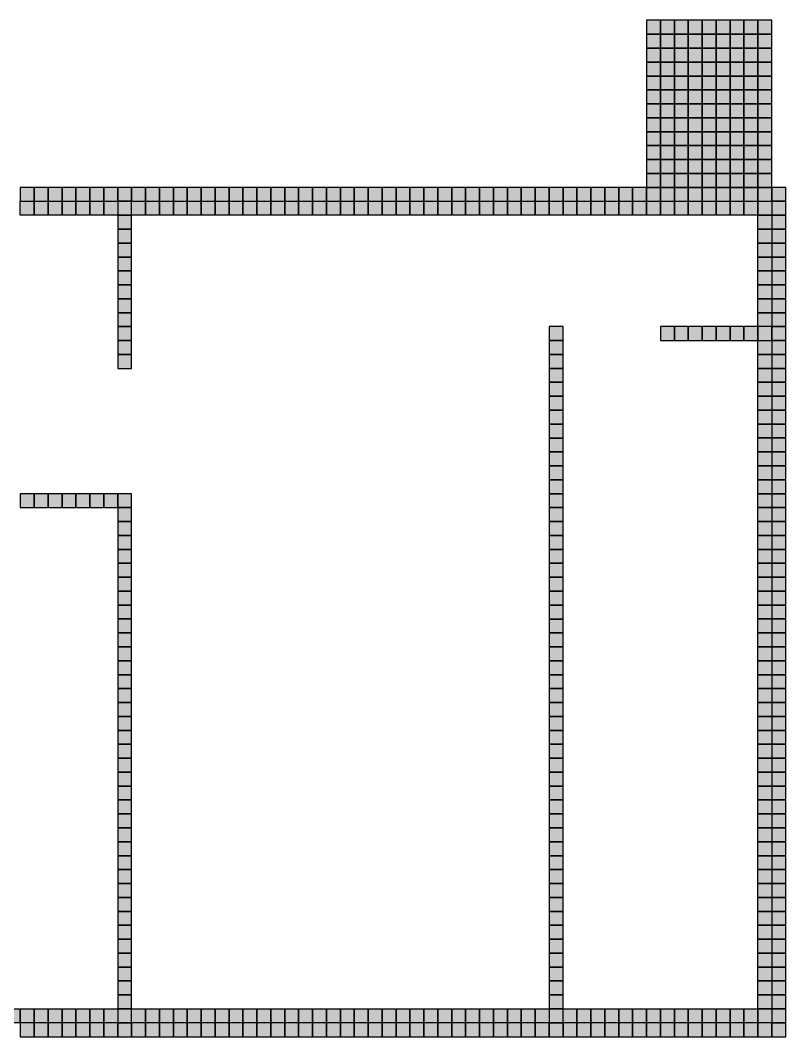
# Model space of a CAD drawing. Header units: inches. Extents: x -0.3 to 11.9, y 0.3 to 7.6.
# Drawn here: x 6.4 to 11.9, y 0.33 to 7.63 of the extents above; entities that cross this region are included whole.
import ezdxf

# ---------------------------------------------------------------- set-up
doc = ezdxf.new("R2010")
doc.units = ezdxf.units.IN
doc.header["$MEASUREMENT"] = 0
doc.layers.add('GRILLA PIXEL', color=7, linetype='Continuous')

# ---------------------------------------------------------------- blocks, each defined once
blk = doc.blocks.new('0-203-204-205-Ventana principal')
at = {"layer": 'GRILLA PIXEL', "true_color": 0xcbcccd}
h = blk.add_hatch(color=254, dxfattribs=at)
h.dxf.hatch_style = 1
h.paths.add_polyline_path([(0, 0), (-0.1, 0), (-0.1, -0.1), (0, -0.1)])
blk.add_lwpolyline([(-0.1, 0), (-0.1, -0.1), (0, -0.1), (0, 0)], close=True)
blk = doc.blocks.new('0-255-255-31-Muro alto')
at = {"layer": 'GRILLA PIXEL', "true_color": 0xffff1f}
h = blk.add_hatch(color=2, dxfattribs=at)
h.dxf.hatch_style = 1
h.paths.add_polyline_path([(0, 0), (-0.1, 0), (-0.1, -0.1), (0, -0.1)])
blk.add_lwpolyline([(-0.1, 0), (-0.1, -0.1), (0, -0.1), (0, 0)], close=True)
blk = doc.blocks.new('0-5-68-255-Muro inicio conexion')
at = {"layer": 'GRILLA PIXEL', "true_color": 0x0544ff}
h = blk.add_hatch(color=160, dxfattribs=at)
h.dxf.hatch_style = 1
h.paths.add_polyline_path([(0, 0), (-0.1, 0), (-0.1, -0.1), (0, -0.1)])
blk.add_lwpolyline([(-0.1, 0), (-0.1, -0.1), (0, -0.1), (0, 0)], close=True)
blk = doc.blocks.new('0-63-149-253-Muro fichas extremo')
at = {"layer": 'GRILLA PIXEL', "true_color": 0x3f95fd}
h = blk.add_hatch(color=153, dxfattribs=at)
h.dxf.hatch_style = 1
h.paths.add_polyline_path([(0, 0), (-0.1, 0), (-0.1, -0.1), (0, -0.1)])
blk.add_lwpolyline([(-0.1, 0), (-0.1, -0.1), (0, -0.1), (0, 0)], close=True)
blk = doc.blocks.new('1-125-217-63-auxiliar  ingresos')
at = {"layer": 'GRILLA PIXEL', "true_color": 0x7dd93f}
h = blk.add_hatch(color=83, dxfattribs=at)
h.dxf.hatch_style = 1
h.paths.add_polyline_path([(0, 0), (-0.1, 0), (-0.1, -0.1), (0, -0.1)])
blk.add_lwpolyline([(-0.1, 0), (-0.1, -0.1), (0, -0.1), (0, 0)], close=True)
blk = doc.blocks.new('0-255-31-255-Puerta ingreso')
at = {"layer": 'GRILLA PIXEL', "true_color": 0xff1fff}
h = blk.add_hatch(color=6, dxfattribs=at)
h.dxf.hatch_style = 1
h.paths.add_polyline_path([(0, 0), (-0.1, 0), (-0.1, -0.1), (0, -0.1)])
blk.add_lwpolyline([(-0.1, 0), (-0.1, -0.1), (0, -0.1), (0, 0)], close=True)
blk = doc.blocks.new('0-242-113-114-Ventana servicio')
at = {"layer": 'GRILLA PIXEL', "true_color": 0xf27172}
h = blk.add_hatch(color=11, dxfattribs=at)
h.dxf.hatch_style = 1
h.paths.add_polyline_path([(0, 0), (-0.1, 0), (-0.1, -0.1), (0, -0.1)])
blk.add_lwpolyline([(-0.1, 0), (-0.1, -0.1), (0, -0.1), (0, 0)], close=True)
blk = doc.blocks.new('1-99-100-102-auxiliar lado interno')
at = {"lineweight": 70, "true_color": 0x636466}
h = blk.add_hatch(color=251, dxfattribs=at)
h.dxf.hatch_style = 1
h.paths.add_polyline_path([(-0.1, -0.1), (-0.1, 0), (0, 0), (0, -0.1)])
blk.add_lwpolyline([(0, 0), (0, -0.1), (-0.1, -0.1), (-0.1, 0)], close=True)
blk = doc.blocks.new('pixel extremo ventana')
h = blk.add_hatch(color=136)
h.dxf.hatch_style = 1
h.paths.add_polyline_path([(0, 0), (-0.1, 0), (-0.1, -0.1), (0, -0.1)])
blk.add_lwpolyline([(-0.1, 0), (-0.1, -0.1), (0, -0.1), (0, 0)], close=True)

msp = doc.modelspace()

# ---------------------------------------------------------------- block references
for name, p in [('1-125-217-63-auxiliar  ingresos', (11.0007, 7.6305)), ('1-125-217-63-auxiliar  ingresos', (11.1007, 7.6305)), ('1-125-217-63-auxiliar  ingresos', (11.2007, 7.6305)), ('1-125-217-63-auxiliar  ingresos', (11.3007, 7.6305)), ('1-125-217-63-auxiliar  ingresos', (11.4007, 7.6305)), ('1-125-217-63-auxiliar  ingresos', (11.5007, 7.6305)), ('1-125-217-63-auxiliar  ingresos', (11.6007, 7.6305)), ('1-125-217-63-auxiliar  ingresos', (11.7007, 7.6305)), ('1-125-217-63-auxiliar  ingresos', (11.8007, 7.6305)), ('1-125-217-63-auxiliar  ingresos', (11.0007, 7.5305)), ('1-125-217-63-auxiliar  ingresos', (11.1007, 7.5305)), ('1-125-217-63-auxiliar  ingresos', (11.2007, 7.5305)), ('1-125-217-63-auxiliar  ingresos', (11.3007, 7.5305)), ('1-125-217-63-auxiliar  ingresos', (11.4007, 7.5305)), ('1-125-217-63-auxiliar  ingresos', (11.5007, 7.5305)), ('1-125-217-63-auxiliar  ingresos', (11.6007, 7.5305)), ('1-125-217-63-auxiliar  ingresos', (11.7007, 7.5305)), ('1-125-217-63-auxiliar  ingresos', (11.8007, 7.5305)), ('1-125-217-63-auxiliar  ingresos', (11.0007, 7.4305)), ('1-125-217-63-auxiliar  ingresos', (11.1007, 7.4305)), ('1-125-217-63-auxiliar  ingresos', (11.2007, 7.4305)), ('1-125-217-63-auxiliar  ingresos', (11.3007, 7.4305)), ('1-125-217-63-auxiliar  ingresos', (11.4007, 7.4305)), ('1-125-217-63-auxiliar  ingresos', (11.5007, 7.4305)), ('1-125-217-63-auxiliar  ingresos', (11.6007, 7.4305)), ('1-125-217-63-auxiliar  ingresos', (11.7007, 7.4305)), ('1-125-217-63-auxiliar  ingresos', (11.8007, 7.4305)), ('1-125-217-63-auxiliar  ingresos', (11.0007, 7.3305)), ('1-125-217-63-auxiliar  ingresos', (11.1007, 7.3305)), ('1-125-217-63-auxiliar  ingresos', (11.2007, 7.3305)), ('1-125-217-63-auxiliar  ingresos', (11.3007, 7.3305)), ('1-125-217-63-auxiliar  ingresos', (11.4007, 7.3305)), ('1-125-217-63-auxiliar  ingresos', (11.5007, 7.3305)), ('1-125-217-63-auxiliar  ingresos', (11.6007, 7.3305)), ('1-125-217-63-auxiliar  ingresos', (11.7007, 7.3305)), ('1-125-217-63-auxiliar  ingresos', (11.8007, 7.3305)), ('1-125-217-63-auxiliar  ingresos', (11.0007, 7.2305)), ('1-125-217-63-auxiliar  ingresos', (11.1007, 7.2305)), ('1-125-217-63-auxiliar  ingresos', (11.2007, 7.2305)), ('1-125-217-63-auxiliar  ingresos', (11.3007, 7.2305)), ('1-125-217-63-auxiliar  ingresos', (11.4007, 7.2305)), ('1-125-217-63-auxiliar  ingresos', (11.5007, 7.2305)), ('1-125-217-63-auxiliar  ingresos', (11.6007, 7.2305)), ('1-125-217-63-auxiliar  ingresos', (11.7007, 7.2305)), ('1-125-217-63-auxiliar  ingresos', (11.8007, 7.2305)), ('1-125-217-63-auxiliar  ingresos', (11.0007, 7.1305)), ('1-125-217-63-auxiliar  ingresos', (11.1007, 7.1305)), ('1-125-217-63-auxiliar  ingresos', (11.2007, 7.1305)), ('1-125-217-63-auxiliar  ingresos', (11.3007, 7.1305)), ('1-125-217-63-auxiliar  ingresos', (11.4007, 7.1305)), ('1-125-217-63-auxiliar  ingresos', (11.5007, 7.1305)), ('1-125-217-63-auxiliar  ingresos', (11.6007, 7.1305)), ('1-125-217-63-auxiliar  ingresos', (11.7007, 7.1305)), ('1-125-217-63-auxiliar  ingresos', (11.8007, 7.1305)), ('1-125-217-63-auxiliar  ingresos', (11.0007, 7.0305)), ('1-125-217-63-auxiliar  ingresos', (11.1007, 7.0305)), ('1-125-217-63-auxiliar  ingresos', (11.2007, 7.0305)), ('1-125-217-63-auxiliar  ingresos', (11.3007, 7.0305)), ('1-125-217-63-auxiliar  ingresos', (11.4007, 7.0305)), ('1-125-217-63-auxiliar  ingresos', (11.5007, 7.0305)), ('1-125-217-63-auxiliar  ingresos', (11.6007, 7.0305)), ('1-125-217-63-auxiliar  ingresos', (11.7007, 7.0305)), ('1-125-217-63-auxiliar  ingresos', (11.8007, 7.0305)), ('1-125-217-63-auxiliar  ingresos', (11.0007, 6.9305)), ('1-125-217-63-auxiliar  ingresos', (11.1007, 6.9305)), ('1-125-217-63-auxiliar  ingresos', (11.2007, 6.9305)), ('1-125-217-63-auxiliar  ingresos', (11.3007, 6.9305)), ('1-125-217-63-auxiliar  ingresos', (11.4007, 6.9305)), ('1-125-217-63-auxiliar  ingresos', (11.5007, 6.9305)), ('1-125-217-63-auxiliar  ingresos', (11.6007, 6.9305)), ('1-125-217-63-auxiliar  ingresos', (11.7007, 6.9305)), ('1-125-217-63-auxiliar  ingresos', (11.8007, 6.9305)), ('1-125-217-63-auxiliar  ingresos', (11.0007, 6.8305)), ('1-125-217-63-auxiliar  ingresos', (11.1007, 6.8305)), ('1-125-217-63-auxiliar  ingresos', (11.2007, 6.8305)), ('1-125-217-63-auxiliar  ingresos', (11.3007, 6.8305)), ('1-125-217-63-auxiliar  ingresos', (11.4007, 6.8305)), ('1-125-217-63-auxiliar  ingresos', (11.5007, 6.8305)), ('1-125-217-63-auxiliar  ingresos', (11.6007, 6.8305)), ('1-125-217-63-auxiliar  ingresos', (11.7007, 6.8305)), ('1-125-217-63-auxiliar  ingresos', (11.8007, 6.8305)), ('1-125-217-63-auxiliar  ingresos', (11.0007, 6.7305)), ('1-125-217-63-auxiliar  ingresos', (11.1007, 6.7305)), ('1-125-217-63-auxiliar  ingresos', (11.2007, 6.7305)), ('1-125-217-63-auxiliar  ingresos', (11.3007, 6.7305)), ('1-125-217-63-auxiliar  ingresos', (11.4007, 6.7305)), ('1-125-217-63-auxiliar  ingresos', (11.5007, 6.7305)), ('1-125-217-63-auxiliar  ingresos', (11.6007, 6.7305)), ('1-125-217-63-auxiliar  ingresos', (11.7007, 6.7305)), ('1-125-217-63-auxiliar  ingresos', (11.8007, 6.7305)), ('1-125-217-63-auxiliar  ingresos', (11.0007, 6.6305)), ('1-125-217-63-auxiliar  ingresos', (11.1007, 6.6305)), ('1-125-217-63-auxiliar  ingresos', (11.2007, 6.6305)), ('1-125-217-63-auxiliar  ingresos', (11.3007, 6.6305)), ('1-125-217-63-auxiliar  ingresos', (11.4007, 6.6305)), ('1-125-217-63-auxiliar  ingresos', (11.5007, 6.6305)), ('1-125-217-63-auxiliar  ingresos', (11.6007, 6.6305)), ('1-125-217-63-auxiliar  ingresos', (11.7007, 6.6305)), ('1-125-217-63-auxiliar  ingresos', (11.8007, 6.6305)), ('1-125-217-63-auxiliar  ingresos', (11.0007, 6.5305)), ('1-125-217-63-auxiliar  ingresos', (11.1007, 6.5305)), ('1-125-217-63-auxiliar  ingresos', (11.2007, 6.5305)), ('1-125-217-63-auxiliar  ingresos', (11.3007, 6.5305)), ('1-125-217-63-auxiliar  ingresos', (11.4007, 6.5305)), ('1-125-217-63-auxiliar  ingresos', (11.5007, 6.5305)), ('1-125-217-63-auxiliar  ingresos', (11.6007, 6.5305)), ('1-125-217-63-auxiliar  ingresos', (11.7007, 6.5305)), ('1-125-217-63-auxiliar  ingresos', (11.8007, 6.5305)), ('0-255-255-31-Muro alto', (6.5007, 6.4305)), ('0-255-255-31-Muro alto', (6.6007, 6.4305)), ('0-255-255-31-Muro alto', (6.7007, 6.4305)), ('0-255-255-31-Muro alto', (6.8007, 6.4305)), ('0-255-255-31-Muro alto', (6.9007, 6.4305)), ('0-255-255-31-Muro alto', (7.0007, 6.4305)), ('0-255-255-31-Muro alto', (7.1007, 6.4305)), ('0-255-255-31-Muro alto', (7.2007, 6.4305)), ('0-255-255-31-Muro alto', (7.3007, 6.4305)), ('0-255-255-31-Muro alto', (7.4007, 6.4305)), ('0-255-255-31-Muro alto', (7.5007, 6.4305)), ('0-255-255-31-Muro alto', (7.6007, 6.4305)), ('0-255-255-31-Muro alto', (7.7007, 6.4305)), ('0-255-255-31-Muro alto', (7.8007, 6.4305)), ('0-255-255-31-Muro alto', (7.9007, 6.4305)), ('0-255-255-31-Muro alto', (8.0007, 6.4305)), ('0-255-255-31-Muro alto', (8.1007, 6.4305)), ('0-255-255-31-Muro alto', (8.2007, 6.4305)), ('0-255-255-31-Muro alto', (8.3007, 6.4305)), ('0-255-255-31-Muro alto', (8.4007, 6.4305)), ('0-255-255-31-Muro alto', (8.5007, 6.4305)), ('0-255-255-31-Muro alto', (8.6007, 6.4305)), ('0-255-255-31-Muro alto', (8.7007, 6.4305)), ('0-255-255-31-Muro alto', (8.8007, 6.4305)), ('0-255-255-31-Muro alto', (8.9007, 6.4305)), ('0-255-255-31-Muro alto', (9.0007, 6.4305)), ('0-255-255-31-Muro alto', (9.1007, 6.4305)), ('0-255-255-31-Muro alto', (9.2007, 6.4305)), ('0-255-255-31-Muro alto', (9.3007, 6.4305)), ('0-255-255-31-Muro alto', (9.4007, 6.4305)), ('0-255-255-31-Muro alto', (9.5007, 6.4305)), ('0-255-255-31-Muro alto', (9.6007, 6.4305)), ('0-255-255-31-Muro alto', (9.7007, 6.4305)), ('0-255-255-31-Muro alto', (9.8007, 6.4305)), ('0-255-255-31-Muro alto', (9.9007, 6.4305)), ('0-255-255-31-Muro alto', (10.0007, 6.4305)), ('0-255-255-31-Muro alto', (10.1007, 6.4305)), ('0-255-255-31-Muro alto', (10.2007, 6.4305)), ('0-255-255-31-Muro alto', (10.3007, 6.4305)), ('0-255-255-31-Muro alto', (10.4007, 6.4305)), ('0-255-255-31-Muro alto', (10.5007, 6.4305)), ('0-255-255-31-Muro alto', (10.6007, 6.4305)), ('0-255-255-31-Muro alto', (10.7007, 6.4305)), ('0-255-255-31-Muro alto', (10.8007, 6.4305)), ('0-255-255-31-Muro alto', (10.9007, 6.4305)), ('0-255-31-255-Puerta ingreso', (11.0007, 6.4305)), ('0-255-31-255-Puerta ingreso', (11.1007, 6.4305)), ('0-255-31-255-Puerta ingreso', (11.2007, 6.4305)), ('0-255-31-255-Puerta ingreso', (11.3007, 6.4305)), ('0-255-31-255-Puerta ingreso', (11.4007, 6.4305)), ('0-255-31-255-Puerta ingreso', (11.5007, 6.4305)), ('0-255-31-255-Puerta ingreso', (11.6007, 6.4305)), ('0-255-31-255-Puerta ingreso', (11.7007, 6.4305)), ('0-255-31-255-Puerta ingreso', (11.8007, 6.4305)), ('0-5-68-255-Muro inicio conexion', (11.9007, 6.4305)), ('1-99-100-102-auxiliar lado interno', (6.5007, 6.3305)), ('1-99-100-102-auxiliar lado interno', (6.6007, 6.3305)), ('1-99-100-102-auxiliar lado interno', (6.7007, 6.3305)), ('1-99-100-102-auxiliar lado interno', (6.8007, 6.3305)), ('1-99-100-102-auxiliar lado interno', (6.9007, 6.3305)), ('1-99-100-102-auxiliar lado interno', (7.0007, 6.3305)), ('1-99-100-102-auxiliar lado interno', (7.1007, 6.3305)), ('0-255-255-31-Muro alto', (7.2007, 6.3305)), ('1-99-100-102-auxiliar lado interno', (7.3007, 6.3305)), ('1-99-100-102-auxiliar lado interno', (7.4007, 6.3305)), ('1-99-100-102-auxiliar lado interno', (7.5007, 6.3305)), ('1-99-100-102-auxiliar lado interno', (7.6007, 6.3305)), ('1-99-100-102-auxiliar lado interno', (7.7007, 6.3305)), ('1-99-100-102-auxiliar lado interno', (7.8007, 6.3305)), ('1-99-100-102-auxiliar lado interno', (7.9007, 6.3305)), ('1-99-100-102-auxiliar lado interno', (8.0007, 6.3305)), ('1-99-100-102-auxiliar lado interno', (8.1007, 6.3305)), ('1-99-100-102-auxiliar lado interno', (8.2007, 6.3305)), ('1-99-100-102-auxiliar lado interno', (8.3007, 6.3305)), ('1-99-100-102-auxiliar lado interno', (8.4007, 6.3305)), ('1-99-100-102-auxiliar lado interno', (8.5007, 6.3305)), ('1-99-100-102-auxiliar lado interno', (8.6007, 6.3305)), ('1-99-100-102-auxiliar lado interno', (8.7007, 6.3305)), ('1-99-100-102-auxiliar lado interno', (8.8007, 6.3305)), ('1-99-100-102-auxiliar lado interno', (8.9007, 6.3305)), ('1-99-100-102-auxiliar lado interno', (9.0007, 6.3305)), ('1-99-100-102-auxiliar lado interno', (9.1007, 6.3305)), ('1-99-100-102-auxiliar lado interno', (9.2007, 6.3305)), ('1-99-100-102-auxiliar lado interno', (9.3007, 6.3305)), ('1-99-100-102-auxiliar lado interno', (9.4007, 6.3305)), ('1-99-100-102-auxiliar lado interno', (9.5007, 6.3305)), ('1-99-100-102-auxiliar lado interno', (9.6007, 6.3305)), ('1-99-100-102-auxiliar lado interno', (9.7007, 6.3305)), ('1-99-100-102-auxiliar lado interno', (9.8007, 6.3305)), ('1-99-100-102-auxiliar lado interno', (9.9007, 6.3305)), ('1-99-100-102-auxiliar lado interno', (10.0007, 6.3305)), ('1-99-100-102-auxiliar lado interno', (10.1007, 6.3305)), ('1-99-100-102-auxiliar lado interno', (10.2007, 6.3305)), ('1-99-100-102-auxiliar lado interno', (10.3007, 6.3305)), ('1-99-100-102-auxiliar lado interno', (10.4007, 6.3305)), ('1-99-100-102-auxiliar lado interno', (10.5007, 6.3305)), ('1-99-100-102-auxiliar lado interno', (10.6007, 6.3305)), ('1-99-100-102-auxiliar lado interno', (10.7007, 6.3305)), ('1-99-100-102-auxiliar lado interno', (10.8007, 6.3305)), ('1-99-100-102-auxiliar lado interno', (10.9007, 6.3305)), ('1-99-100-102-auxiliar lado interno', (11.0007, 6.3305)), ('1-99-100-102-auxiliar lado interno', (11.1007, 6.3305)), ('1-99-100-102-auxiliar lado interno', (11.2007, 6.3305)), ('1-99-100-102-auxiliar lado interno', (11.3007, 6.3305)), ('1-99-100-102-auxiliar lado interno', (11.4007, 6.3305)), ('1-99-100-102-auxiliar lado interno', (11.5007, 6.3305)), ('1-99-100-102-auxiliar lado interno', (11.6007, 6.3305)), ('1-99-100-102-auxiliar lado interno', (11.7007, 6.3305)), ('1-99-100-102-auxiliar lado interno', (11.8007, 6.3305)), ('0-5-68-255-Muro inicio conexion', (11.9007, 6.3305)), ('0-255-255-31-Muro alto', (7.2007, 6.2305)), ('1-99-100-102-auxiliar lado interno', (11.8006, 6.2306)), ('0-63-149-253-Muro fichas extremo', (11.9007, 6.2305)), ('0-255-255-31-Muro alto', (7.2007, 6.1305)), ('1-99-100-102-auxiliar lado interno', (11.8006, 6.1306)), ('0-255-255-31-Muro alto', (11.9007, 6.1305)), ('0-255-255-31-Muro alto', (7.2007, 6.0305)), ('1-99-100-102-auxiliar lado interno', (11.8006, 6.0306)), ('0-255-255-31-Muro alto', (11.9007, 6.0305)), ('0-255-255-31-Muro alto', (7.2007, 5.9305)), ('1-99-100-102-auxiliar lado interno', (11.8006, 5.9306)), ('0-255-255-31-Muro alto', (11.9007, 5.9305)), ('0-255-255-31-Muro alto', (7.2007, 5.8305)), ('1-99-100-102-auxiliar lado interno', (11.8006, 5.8306)), ('0-255-255-31-Muro alto', (11.9007, 5.8305)), ('0-255-255-31-Muro alto', (7.2007, 5.7305)), ('1-99-100-102-auxiliar lado interno', (11.8007, 5.7306)), ('0-255-255-31-Muro alto', (11.9007, 5.7305)), ('0-255-255-31-Muro alto', (7.2007, 5.6305)), ('1-99-100-102-auxiliar lado interno', (11.8007, 5.6306)), ('0-255-255-31-Muro alto', (11.9007, 5.6305)), ('0-255-255-31-Muro alto', (7.2007, 5.5305)), ('1-99-100-102-auxiliar lado interno', (11.8007, 5.5306)), ('0-255-255-31-Muro alto', (11.9007, 5.5306)), ('0-255-255-31-Muro alto', (7.2007, 5.4305)), ('0-255-255-31-Muro alto', (10.3007, 5.4305)), ('0-255-255-31-Muro alto', (11.1007, 5.4305)), ('0-255-255-31-Muro alto', (11.2007, 5.4305)), ('0-255-255-31-Muro alto', (11.3007, 5.4305)), ('0-255-255-31-Muro alto', (11.4007, 5.4305)), ('0-255-255-31-Muro alto', (11.5007, 5.4305)), ('0-255-255-31-Muro alto', (11.6007, 5.4305)), ('0-255-255-31-Muro alto', (11.7007, 5.4305)), ('0-255-255-31-Muro alto', (11.8007, 5.4305)), ('0-255-255-31-Muro alto', (11.9007, 5.4306)), ('0-255-255-31-Muro alto', (7.2007, 5.3305)), ('0-255-255-31-Muro alto', (10.3007, 5.3305)), ('1-99-100-102-auxiliar lado interno', (11.8006, 5.3306)), ('0-255-255-31-Muro alto', (11.9007, 5.3306)), ('0-255-255-31-Muro alto', (7.2007, 5.2305)), ('0-255-255-31-Muro alto', (10.3007, 5.2305)), ('1-99-100-102-auxiliar lado interno', (11.8006, 5.2306)), ('0-255-255-31-Muro alto', (11.9007, 5.2306)), ('0-255-255-31-Muro alto', (10.3007, 5.1305)), ('1-99-100-102-auxiliar lado interno', (11.8006, 5.1306)), ('0-255-255-31-Muro alto', (11.9007, 5.1306)), ('0-255-255-31-Muro alto', (10.3007, 5.0305)), ('1-99-100-102-auxiliar lado interno', (11.8006, 5.0306)), ('0-255-255-31-Muro alto', (11.9007, 5.0306)), ('0-255-255-31-Muro alto', (10.3007, 4.9305)), ('1-99-100-102-auxiliar lado interno', (11.8006, 4.9306)), ('0-255-255-31-Muro alto', (11.9007, 4.9306)), ('0-255-255-31-Muro alto', (10.3007, 4.8305)), ('1-99-100-102-auxiliar lado interno', (11.8006, 4.8306)), ('0-255-255-31-Muro alto', (11.9007, 4.8306)), ('0-255-255-31-Muro alto', (10.3007, 4.7305)), ('1-99-100-102-auxiliar lado interno', (11.8007, 4.7306)), ('0-255-255-31-Muro alto', (11.9007, 4.7306)), ('0-255-255-31-Muro alto', (10.3007, 4.6305)), ('1-99-100-102-auxiliar lado interno', (11.8007, 4.6306)), ('0-255-255-31-Muro alto', (11.9007, 4.6306)), ('0-255-255-31-Muro alto', (10.3007, 4.5305)), ('1-99-100-102-auxiliar lado interno', (11.8007, 4.5306)), ('0-255-255-31-Muro alto', (11.9007, 4.5306)), ('0-255-255-31-Muro alto', (10.3007, 4.4305)), ('1-99-100-102-auxiliar lado interno', (11.8007, 4.4306)), ('0-255-255-31-Muro alto', (11.9007, 4.4306)), ('0-255-255-31-Muro alto', (10.3007, 4.3305)), ('1-99-100-102-auxiliar lado interno', (11.8007, 4.3306)), ('0-255-255-31-Muro alto', (11.9007, 4.3306)), ('0-255-255-31-Muro alto', (6.5007, 4.2306)), ('0-255-255-31-Muro alto', (6.6007, 4.2306)), ('0-255-255-31-Muro alto', (6.7007, 4.2306)), ('0-255-255-31-Muro alto', (6.8007, 4.2306)), ('0-255-255-31-Muro alto', (6.9007, 4.2306)), ('0-255-255-31-Muro alto', (7.0007, 4.2306)), ('0-255-255-31-Muro alto', (7.1007, 4.2306)), ('0-255-255-31-Muro alto', (7.2007, 4.2306)), ('0-255-255-31-Muro alto', (10.3007, 4.2305)), ('1-99-100-102-auxiliar lado interno', (11.8007, 4.2306)), ('0-255-255-31-Muro alto', (11.9007, 4.2306)), ('0-255-255-31-Muro alto', (7.2007, 4.1306)), ('0-255-255-31-Muro alto', (10.3007, 4.1305)), ('1-99-100-102-auxiliar lado interno', (11.8007, 4.1306)), ('0-255-255-31-Muro alto', (11.9007, 4.1306)), ('0-255-255-31-Muro alto', (7.2007, 4.0306)), ('0-255-255-31-Muro alto', (10.3007, 4.0305)), ('1-99-100-102-auxiliar lado interno', (11.8007, 4.0306)), ('0-255-255-31-Muro alto', (11.9007, 4.0306)), ('0-255-255-31-Muro alto', (7.2007, 3.9306)), ('0-255-255-31-Muro alto', (10.3007, 3.9305)), ('1-99-100-102-auxiliar lado interno', (11.8007, 3.9306)), ('0-255-255-31-Muro alto', (11.9007, 3.9306)), ('0-255-255-31-Muro alto', (7.2007, 3.8306)), ('0-255-255-31-Muro alto', (10.3007, 3.8305)), ('1-99-100-102-auxiliar lado interno', (11.8007, 3.8306)), ('0-255-255-31-Muro alto', (11.9007, 3.8306)), ('0-255-255-31-Muro alto', (7.2007, 3.7306)), ('0-255-255-31-Muro alto', (10.3007, 3.7305)), ('1-99-100-102-auxiliar lado interno', (11.8007, 3.7306)), ('0-255-255-31-Muro alto', (11.9007, 3.7306)), ('0-255-255-31-Muro alto', (7.2007, 3.6306)), ('0-255-255-31-Muro alto', (10.3007, 3.6305)), ('1-99-100-102-auxiliar lado interno', (11.8007, 3.6306)), ('0-255-255-31-Muro alto', (11.9007, 3.6306)), ('0-255-255-31-Muro alto', (7.2007, 3.5306)), ('0-255-255-31-Muro alto', (10.3007, 3.5305)), ('1-99-100-102-auxiliar lado interno', (11.8007, 3.5306)), ('0-255-255-31-Muro alto', (11.9007, 3.5306)), ('0-255-255-31-Muro alto', (7.2007, 3.4306)), ('0-255-255-31-Muro alto', (10.3007, 3.4305)), ('1-99-100-102-auxiliar lado interno', (11.8007, 3.4306)), ('0-255-255-31-Muro alto', (11.9007, 3.4306)), ('0-255-255-31-Muro alto', (7.2007, 3.3306)), ('0-255-255-31-Muro alto', (10.3007, 3.3305)), ('1-99-100-102-auxiliar lado interno', (11.8007, 3.3306)), ('0-255-255-31-Muro alto', (11.9007, 3.3306)), ('0-255-255-31-Muro alto', (7.2007, 3.2306)), ('0-255-255-31-Muro alto', (10.3007, 3.2305)), ('1-99-100-102-auxiliar lado interno', (11.8007, 3.2306)), ('0-255-255-31-Muro alto', (11.9007, 3.2306)), ('0-255-255-31-Muro alto', (7.2007, 3.1306)), ('0-255-255-31-Muro alto', (10.3007, 3.1305)), ('1-99-100-102-auxiliar lado interno', (11.8007, 3.1306)), ('0-255-255-31-Muro alto', (11.9007, 3.1306)), ('0-255-255-31-Muro alto', (7.2007, 3.0306)), ('0-255-255-31-Muro alto', (10.3007, 3.0305)), ('1-99-100-102-auxiliar lado interno', (11.8007, 3.0306)), ('0-255-255-31-Muro alto', (11.9007, 3.0306)), ('0-255-255-31-Muro alto', (7.2007, 2.9306)), ('0-255-255-31-Muro alto', (10.3007, 2.9305)), ('1-99-100-102-auxiliar lado interno', (11.8007, 2.9306)), ('0-255-255-31-Muro alto', (11.9007, 2.9306)), ('0-255-255-31-Muro alto', (7.2007, 2.8306)), ('0-255-255-31-Muro alto', (10.3007, 2.8305)), ('1-99-100-102-auxiliar lado interno', (11.8007, 2.8306)), ('0-255-255-31-Muro alto', (11.9007, 2.8306)), ('0-255-255-31-Muro alto', (7.2007, 2.7306)), ('0-255-255-31-Muro alto', (10.3007, 2.7305)), ('1-99-100-102-auxiliar lado interno', (11.8007, 2.7306)), ('0-255-255-31-Muro alto', (11.9007, 2.7306)), ('0-255-255-31-Muro alto', (7.2007, 2.6306)), ('0-255-255-31-Muro alto', (10.3007, 2.6305)), ('1-99-100-102-auxiliar lado interno', (11.8007, 2.6306)), ('0-255-255-31-Muro alto', (11.9007, 2.6306)), ('0-255-255-31-Muro alto', (7.2007, 2.5306)), ('0-255-255-31-Muro alto', (10.3007, 2.5305)), ('1-99-100-102-auxiliar lado interno', (11.8007, 2.5306)), ('0-255-255-31-Muro alto', (11.9007, 2.5306)), ('0-255-255-31-Muro alto', (7.2007, 2.4306)), ('0-255-255-31-Muro alto', (10.3007, 2.4305)), ('1-99-100-102-auxiliar lado interno', (11.8007, 2.4306)), ('0-255-255-31-Muro alto', (11.9007, 2.4306)), ('0-255-255-31-Muro alto', (7.2007, 2.3306)), ('0-255-255-31-Muro alto', (10.3007, 2.3305)), ('1-99-100-102-auxiliar lado interno', (11.8007, 2.3306)), ('0-255-255-31-Muro alto', (11.9007, 2.3306)), ('0-255-255-31-Muro alto', (7.2007, 2.2306)), ('0-255-255-31-Muro alto', (10.3007, 2.2305)), ('1-99-100-102-auxiliar lado interno', (11.8007, 2.2306)), ('0-255-255-31-Muro alto', (11.9007, 2.2306)), ('0-255-255-31-Muro alto', (7.2007, 2.1306)), ('0-255-255-31-Muro alto', (10.3007, 2.1305)), ('1-99-100-102-auxiliar lado interno', (11.8007, 2.1306)), ('0-255-255-31-Muro alto', (11.9007, 2.1306)), ('0-255-255-31-Muro alto', (7.2007, 2.0306)), ('0-255-255-31-Muro alto', (10.3007, 2.0305)), ('1-99-100-102-auxiliar lado interno', (11.8007, 2.0306)), ('0-255-255-31-Muro alto', (11.9007, 2.0306)), ('0-255-255-31-Muro alto', (7.2007, 1.9306)), ('0-255-255-31-Muro alto', (10.3007, 1.9305)), ('1-99-100-102-auxiliar lado interno', (11.8007, 1.9306)), ('0-255-255-31-Muro alto', (11.9007, 1.9306)), ('0-255-255-31-Muro alto', (7.2007, 1.8306)), ('0-255-255-31-Muro alto', (10.3007, 1.8305)), ('1-99-100-102-auxiliar lado interno', (11.8007, 1.8306)), ('0-255-255-31-Muro alto', (11.9007, 1.8306)), ('0-255-255-31-Muro alto', (7.2007, 1.7306)), ('0-255-255-31-Muro alto', (10.3007, 1.7305)), ('1-99-100-102-auxiliar lado interno', (11.8007, 1.7306)), ('0-255-255-31-Muro alto', (11.9007, 1.7306)), ('0-255-255-31-Muro alto', (7.2007, 1.6306)), ('0-255-255-31-Muro alto', (10.3007, 1.6305)), ('1-99-100-102-auxiliar lado interno', (11.8007, 1.6306)), ('0-255-255-31-Muro alto', (11.9007, 1.6306)), ('0-255-255-31-Muro alto', (7.2007, 1.5306)), ('0-255-255-31-Muro alto', (10.3007, 1.5305)), ('1-99-100-102-auxiliar lado interno', (11.8007, 1.5306)), ('0-255-255-31-Muro alto', (11.9007, 1.5306)), ('0-255-255-31-Muro alto', (7.2007, 1.4306)), ('0-255-255-31-Muro alto', (10.3007, 1.4305)), ('1-99-100-102-auxiliar lado interno', (11.8007, 1.4306)), ('0-255-255-31-Muro alto', (11.9007, 1.4306)), ('0-255-255-31-Muro alto', (7.2007, 1.3306)), ('0-255-255-31-Muro alto', (10.3007, 1.3305)), ('1-99-100-102-auxiliar lado interno', (11.8007, 1.3306)), ('0-255-255-31-Muro alto', (11.9007, 1.3306)), ('0-255-255-31-Muro alto', (7.2007, 1.2306)), ('0-255-255-31-Muro alto', (10.3007, 1.2305)), ('1-99-100-102-auxiliar lado interno', (11.8007, 1.2306)), ('0-255-255-31-Muro alto', (11.9007, 1.2306)), ('0-255-255-31-Muro alto', (7.2007, 1.1306)), ('0-255-255-31-Muro alto', (10.3007, 1.1305)), ('1-99-100-102-auxiliar lado interno', (11.8007, 1.1306)), ('0-255-255-31-Muro alto', (11.9007, 1.1306)), ('0-255-255-31-Muro alto', (7.2007, 1.0306)), ('0-255-255-31-Muro alto', (10.3007, 1.0305)), ('1-99-100-102-auxiliar lado interno', (11.8007, 1.0306)), ('0-255-255-31-Muro alto', (11.9007, 1.0306)), ('0-255-255-31-Muro alto', (7.2007, 0.9306)), ('0-255-255-31-Muro alto', (10.3007, 0.9305)), ('1-99-100-102-auxiliar lado interno', (11.8007, 0.9306)), ('0-255-255-31-Muro alto', (11.9007, 0.9306)), ('0-255-255-31-Muro alto', (7.2007, 0.8306)), ('0-255-255-31-Muro alto', (10.3007, 0.8305)), ('1-99-100-102-auxiliar lado interno', (11.8007, 0.8306)), ('0-255-255-31-Muro alto', (11.9007, 0.8306)), ('0-255-255-31-Muro alto', (7.2007, 0.7306)), ('0-255-255-31-Muro alto', (10.3007, 0.7305)), ('1-99-100-102-auxiliar lado interno', (11.8007, 0.7306)), ('0-255-255-31-Muro alto', (11.9007, 0.7306)), ('0-255-255-31-Muro alto', (7.2007, 0.6306)), ('0-255-255-31-Muro alto', (10.3007, 0.6305)), ('1-99-100-102-auxiliar lado interno', (11.8007, 0.6306)), ('0-255-255-31-Muro alto', (11.9007, 0.6306)), ('1-99-100-102-auxiliar lado interno', (6.4007, 0.5306)), ('1-99-100-102-auxiliar lado interno', (6.5007, 0.5306)), ('1-99-100-102-auxiliar lado interno', (6.6007, 0.5306)), ('1-99-100-102-auxiliar lado interno', (6.7007, 0.5306)), ('1-99-100-102-auxiliar lado interno', (6.8007, 0.5306)), ('1-99-100-102-auxiliar lado interno', (6.9007, 0.5306)), ('1-99-100-102-auxiliar lado interno', (7.0007, 0.5306)), ('1-99-100-102-auxiliar lado interno', (7.1007, 0.5306)), ('0-255-255-31-Muro alto', (7.2007, 0.5306)), ('1-99-100-102-auxiliar lado interno', (7.3007, 0.5306)), ('1-99-100-102-auxiliar lado interno', (7.4007, 0.5306)), ('1-99-100-102-auxiliar lado interno', (7.5007, 0.5306)), ('1-99-100-102-auxiliar lado interno', (7.6007, 0.5306)), ('1-99-100-102-auxiliar lado interno', (7.7007, 0.5306)), ('1-99-100-102-auxiliar lado interno', (7.8007, 0.5306)), ('1-99-100-102-auxiliar lado interno', (7.9007, 0.5306)), ('1-99-100-102-auxiliar lado interno', (8.0007, 0.5306)), ('1-99-100-102-auxiliar lado interno', (8.1007, 0.5306)), ('1-99-100-102-auxiliar lado interno', (8.2007, 0.5306)), ('1-99-100-102-auxiliar lado interno', (8.3007, 0.5306)), ('1-99-100-102-auxiliar lado interno', (8.4007, 0.5306)), ('1-99-100-102-auxiliar lado interno', (8.5007, 0.5306)), ('1-99-100-102-auxiliar lado interno', (8.6007, 0.5306)), ('1-99-100-102-auxiliar lado interno', (8.7007, 0.5306)), ('1-99-100-102-auxiliar lado interno', (8.8007, 0.5306)), ('1-99-100-102-auxiliar lado interno', (8.9007, 0.5306)), ('1-99-100-102-auxiliar lado interno', (9.0007, 0.5306)), ('1-99-100-102-auxiliar lado interno', (9.1007, 0.5306)), ('1-99-100-102-auxiliar lado interno', (9.2007, 0.5306)), ('1-99-100-102-auxiliar lado interno', (9.3007, 0.5306)), ('1-99-100-102-auxiliar lado interno', (9.4007, 0.5306)), ('1-99-100-102-auxiliar lado interno', (9.5007, 0.5306)), ('1-99-100-102-auxiliar lado interno', (9.6007, 0.5306)), ('1-99-100-102-auxiliar lado interno', (9.7007, 0.5306)), ('1-99-100-102-auxiliar lado interno', (9.8007, 0.5306)), ('1-99-100-102-auxiliar lado interno', (9.9007, 0.5306)), ('1-99-100-102-auxiliar lado interno', (10.0007, 0.5306)), ('1-99-100-102-auxiliar lado interno', (10.1007, 0.5306)), ('1-99-100-102-auxiliar lado interno', (10.2007, 0.5306)), ('0-255-255-31-Muro alto', (10.3007, 0.5305)), ('1-99-100-102-auxiliar lado interno', (10.4007, 0.5306)), ('1-99-100-102-auxiliar lado interno', (10.5007, 0.5306)), ('1-99-100-102-auxiliar lado interno', (10.6007, 0.5306)), ('1-99-100-102-auxiliar lado interno', (10.7007, 0.5306)), ('1-99-100-102-auxiliar lado interno', (10.8007, 0.5306)), ('1-99-100-102-auxiliar lado interno', (10.9007, 0.5306)), ('1-99-100-102-auxiliar lado interno', (11.0007, 0.5306)), ('1-99-100-102-auxiliar lado interno', (11.1007, 0.5306)), ('1-99-100-102-auxiliar lado interno', (11.2007, 0.5306)), ('1-99-100-102-auxiliar lado interno', (11.3007, 0.5306)), ('1-99-100-102-auxiliar lado interno', (11.4007, 0.5306)), ('1-99-100-102-auxiliar lado interno', (11.5007, 0.5306)), ('1-99-100-102-auxiliar lado interno', (11.6007, 0.5306)), ('1-99-100-102-auxiliar lado interno', (11.7007, 0.5306)), ('1-99-100-102-auxiliar lado interno', (11.8007, 0.5306)), ('0-255-255-31-Muro alto', (11.9007, 0.5306)), ('0-255-255-31-Muro alto', (6.5007, 0.4306)), ('0-255-255-31-Muro alto', (6.6007, 0.4306)), ('0-255-255-31-Muro alto', (6.7007, 0.4306)), ('0-255-255-31-Muro alto', (6.8007, 0.4306)), ('0-255-255-31-Muro alto', (6.9007, 0.4306)), ('0-255-255-31-Muro alto', (7.0007, 0.4306)), ('0-255-255-31-Muro alto', (7.1007, 0.4306)), ('0-255-255-31-Muro alto', (7.2007, 0.4306)), ('0-255-255-31-Muro alto', (7.3007, 0.4306)), ('0-255-255-31-Muro alto', (7.4007, 0.4306)), ('0-255-255-31-Muro alto', (7.5007, 0.4306)), ('0-255-255-31-Muro alto', (7.6007, 0.4306)), ('pixel extremo ventana', (7.7007, 0.4306)), ('0-203-204-205-Ventana principal', (7.8007, 0.4306)), ('0-203-204-205-Ventana principal', (7.9007, 0.4306)), ('0-203-204-205-Ventana principal', (8.0007, 0.4306)), ('0-203-204-205-Ventana principal', (8.1007, 0.4306)), ('0-203-204-205-Ventana principal', (8.2007, 0.4306)), ('0-203-204-205-Ventana principal', (8.3007, 0.4306)), ('0-203-204-205-Ventana principal', (8.4007, 0.4306)), ('0-203-204-205-Ventana principal', (8.5007, 0.4306)), ('0-203-204-205-Ventana principal', (8.6007, 0.4306)), ('0-203-204-205-Ventana principal', (8.7007, 0.4306)), ('0-203-204-205-Ventana principal', (8.8007, 0.4306)), ('0-203-204-205-Ventana principal', (8.9007, 0.4306)), ('0-203-204-205-Ventana principal', (9.0007, 0.4306)), ('0-203-204-205-Ventana principal', (9.1007, 0.4306)), ('0-203-204-205-Ventana principal', (9.2007, 0.4306)), ('0-203-204-205-Ventana principal', (9.3007, 0.4306)), ('0-203-204-205-Ventana principal', (9.4007, 0.4306)), ('0-203-204-205-Ventana principal', (9.5007, 0.4306)), ('0-203-204-205-Ventana principal', (9.6007, 0.4306)), ('0-203-204-205-Ventana principal', (9.7007, 0.4306)), ('0-203-204-205-Ventana principal', (9.8007, 0.4306)), ('pixel extremo ventana', (9.9007, 0.4306)), ('0-255-255-31-Muro alto', (10.0007, 0.4306)), ('0-255-255-31-Muro alto', (10.1007, 0.4306)), ('0-255-255-31-Muro alto', (10.2007, 0.4306)), ('0-255-255-31-Muro alto', (10.3007, 0.4306)), ('pixel extremo ventana', (10.4007, 0.4306)), ('0-242-113-114-Ventana servicio', (10.5007, 0.4306)), ('0-242-113-114-Ventana servicio', (10.6007, 0.4306)), ('0-242-113-114-Ventana servicio', (10.7007, 0.4306)), ('0-242-113-114-Ventana servicio', (10.8007, 0.4306)), ('0-242-113-114-Ventana servicio', (10.9007, 0.4306)), ('0-242-113-114-Ventana servicio', (11.0007, 0.4306)), ('0-242-113-114-Ventana servicio', (11.1007, 0.4306)), ('0-242-113-114-Ventana servicio', (11.2007, 0.4306)), ('0-242-113-114-Ventana servicio', (11.3007, 0.4306)), ('0-242-113-114-Ventana servicio', (11.4007, 0.4306)), ('0-242-113-114-Ventana servicio', (11.5007, 0.4306)), ('0-242-113-114-Ventana servicio', (11.6007, 0.4306)), ('0-242-113-114-Ventana servicio', (11.7007, 0.4306)), ('pixel extremo ventana', (11.8007, 0.4306)), ('0-255-255-31-Muro alto', (11.9007, 0.4306))]:
    msp.add_blockref(name, p)

doc.saveas('drawing.dxf')
